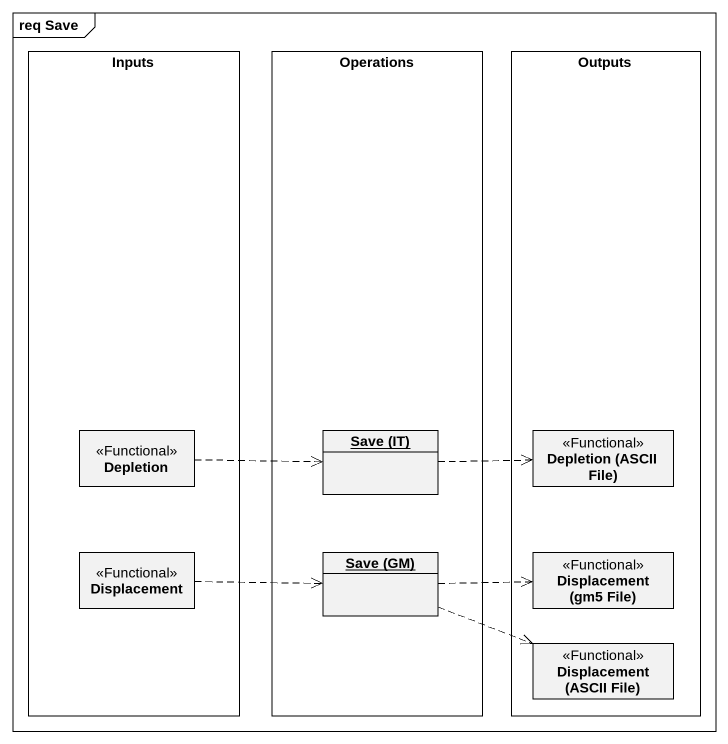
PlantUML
@startuml
mainframe req Save
hide circle
hide empty members
rectangle Inputs {
  class Depletion <<Functional>>
  class Displacement <<Functional>>
}
rectangle Operations {
  object "Save (IT)" as Save_IT
  object "Save (GM)" as Save_GM
}
rectangle Outputs {
  class "Depletion (ASCII File)" as Depletion_ASCII_File <<Functional>>
  class "Displacement (gm5 File)" as Displacement_gm5_File <<Functional>>
  class "Displacement (ASCII File)" as Displacement_ASCII_File <<Functional>>
}
Depletion .right.> Save_IT
Save_IT .right.> Depletion_ASCII_File
Displacement .right.> Save_GM
Save_GM .right.> Displacement_gm5_File
Save_GM .right.> Displacement_ASCII_File
@enduml
